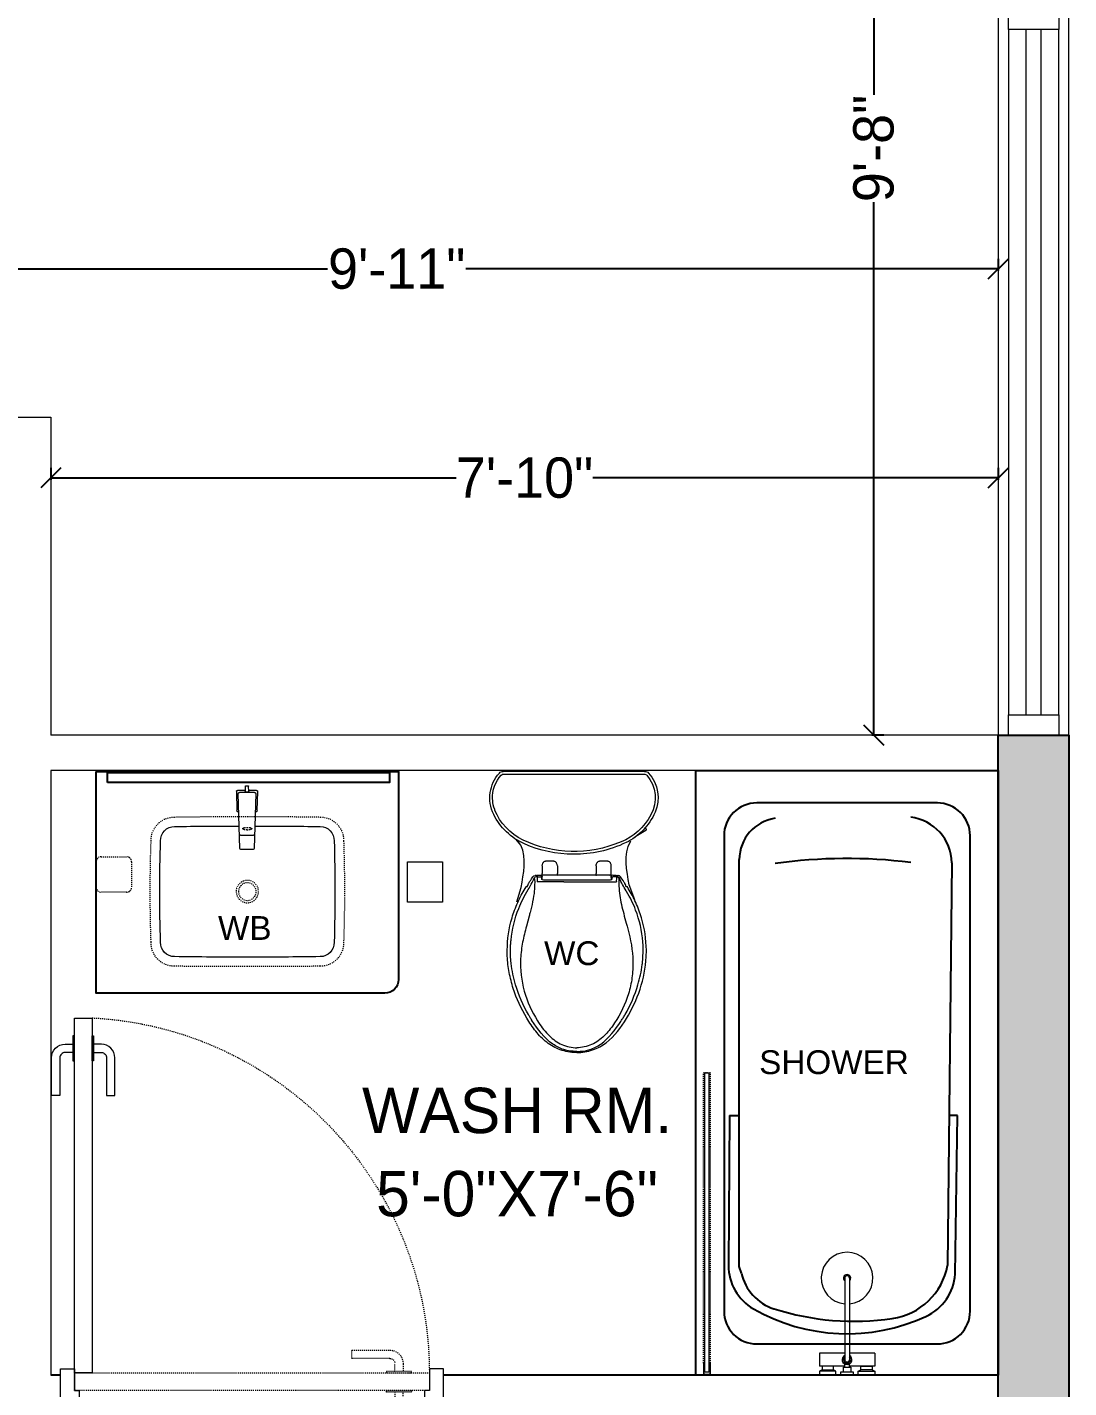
# Model space of a CAD drawing. Header units: inches. Extents: x 18646 to 39869, y 2287 to 7833.
# Drawn here: x 19498.2 to 19601.6, y 3965.5 to 4100.5 of the extents above; entities that cross this region are included whole.
import ezdxf

# ---------------------------------------------------------------- set-up
doc = ezdxf.new("R2010")
doc.units = ezdxf.units.IN
doc.header["$LTSCALE"] = 1.5
doc.header["$MEASUREMENT"] = 0
doc.header["$PDMODE"] = 3
doc.header["$PDSIZE"] = 4
doc.linetypes.add('DASHED', pattern=[0.75, 0.5, -0.25])
doc.linetypes.add('HIDDEN', pattern=[0.375, 0.25, -0.125])
for name, color, linetype in [('A-WALL', 4, 'Continuous'), ('A-WALL-EXTR', 2, 'Continuous'), ('I-FNSH-DIMS', 7, 'Continuous'), ('I-FURN', 7, 'Continuous'), ('I-Furn Text', 7, 'Continuous'), ('I-GLAZ', 6, 'Continuous'), ('TTEXT', 7, 'Continuous'), ('WALL', 4, 'Continuous')]:
    doc.layers.add(name, color=color, linetype=linetype)
for name, color, linetype, lineweight in [('I-DOOR', 6, 'Continuous', 20), ('I-FIXTURE', 7, 'Continuous', 5), ('l-FIXTURE', 7, 'Continuous', 5)]:
    doc.layers.add(name, color=color, linetype=linetype, lineweight=lineweight)
doc.styles.add('1 by 8 new', font='GOTHIC.TTF', dxfattribs={"height": 4.5})
doc.styles.add('3 by 16', font='GOTHIC.TTF', dxfattribs={"height": 4})
doc.styles.add('A-ARCH-B01FL$0$Annotative', font='arial.ttf')
doc.styles.get("Standard").update_dxf_attribs({"font": 'arial.ttf'})
doc.dimstyles.new('3 by 16', dxfattribs={"dimtxt": 4, "dimasz": 2, "dimexe": 0.18, "dimexo": 0.0625, "dimgap": 0.09, "dimtad": 0, "dimtoh": 1, "dimdec": 0, "dimzin": 0, "dimdsep": 46, "dimlunit": 4, "dimtxsty": '3 by 16', "dimblk": 'OBLIQUE', "dimcen": 0.09, "dimclrd": 256, "dimclrt": 256, "dimadec": 0, "dimazin": 0, "dimtfac": 1, "dimtdec": 0, "dimtofl": 0, "dimtmove": 0, "dimatfit": 3, "dimldrblk": 'OBLIQUE', "dimfxl": 1, "dimfxlon": 1, "dimtolj": 1, "dimtzin": 0, "dimlwd": -1, "dimarcsym": 0})

# ---------------------------------------------------------------- blocks, each defined once
blk = doc.blocks.new('D2')
at = {"layer": 'A-WALL-EXTR', "color": 8, "linetype": 'HIDDEN', "lineweight": 5, "ltscale": 0.1, "transparency": 33554636}
for points in [[(2.1, 1.39), (2.1, 36.61), (0.35, 36.61), (0.35, 1.39)], [(0.35, 32.35), (0.35, 34.84), (0.2, 34.84), (0.2, 32.35)], [(2.1, 32.35), (2.1, 34.84), (2.25, 34.84), (2.25, 32.35)]]:
    blk.add_lwpolyline(points, close=True, dxfattribs=at)
for points in [[(0.2, 33.19), (-0.58, 33.19, 0.414214), (-1.1, 32.67), (-1.1, 28.92), (-1.92, 28.92), (-1.92, 32.67, -0.414214), (-0.58, 34), (0.2, 34)], [(2.25, 33.19), (3.02, 33.19, -0.414214), (3.54, 32.67), (3.54, 28.92), (4.36, 28.92), (4.36, 32.67, 0.414214), (3.02, 34), (2.25, 34)]]:
    blk.add_lwpolyline(points, format="xyb", dxfattribs=at)
blk.add_arc((2.07, 1.31), 35.3, 2.9704, 89.9487, dxfattribs=at)
at = {"layer": 'I-DOOR', "color": 6, "lineweight": 5, "transparency": 33554636}
for points in [[(0.35, 36.61), (0.35, 36.14), (-1.01, 36.14), (-1.01, 36.61), (-2.5, 36.61), (-2.5, 38), (2.5, 38), (2.5, 36.61)], [(2.1, 1.39), (37.31, 1.39), (37.31, 3.14), (2.1, 3.14)], [(33.05, 3.14), (35.54, 3.14), (35.54, 3.29), (33.05, 3.29)], [(0.35, 1.39), (0.35, 1.86), (-1.01, 1.86), (-1.01, 1.39), (-2.5, 1.39), (-2.5, 0), (2.5, 0), (2.5, 1.39)], [(33.05, 1.39), (35.54, 1.39), (35.54, 1.24), (33.05, 1.24)]]:
    blk.add_lwpolyline(points, close=True, dxfattribs=at)
for points in [[(33.89, 3.29), (33.89, 4.07, 0.414214), (33.37, 4.59), (29.63, 4.59), (29.63, 5.4), (33.37, 5.4, -0.414214), (34.71, 4.07), (34.71, 3.29)], [(33.89, 1.24), (33.89, 0.46, -0.414214), (33.37, -0.05), (29.63, -0.05), (29.63, -0.87), (33.37, -0.87, 0.414214), (34.71, 0.46), (34.71, 1.24)]]:
    blk.add_lwpolyline(points, format="xyb", dxfattribs=at)
blk = doc.blocks.new('SW28-Plan')
at = {"layer": 'I-FIXTURE', "linetype": 'ByBlock', "lineweight": 5}
for p, q in [((15, 43), (15, 107)), ((85, 107), (35, 107)), ((35, 9), (35, 107)), ((85, 9), (85, 107)), ((20, 97), (20, 53)), ((376, 9), (60, 9)), ((15, -43), (15, -107)), ((35, -107), (35, -9)), ((376, -9), (60, -9)), ((85, -107), (85, -9)), ((20, -97), (20, -53)), ((85, -107), (35, -107))]:
    blk.add_line(p, q, dxfattribs=at)
for points in [[(0, 43), (15, 43), (20, 53), (35, 53), (35, 97), (20, 97), (15, 107), (0, 107)], [(11, 25), (0, 25), (0, -25), (11, -25)], [(0, -43), (15, -43), (20, -53), (35, -53), (35, -97), (20, -97), (15, -107), (0, -107)]]:
    blk.add_lwpolyline(points, close=True, dxfattribs=at)
for points in [[(11, 14), (31, 14), (31, -14), (11, -14)], [(31, 9), (43.3, 9)], [(31, -9), (43.3, -9)]]:
    blk.add_lwpolyline(points, dxfattribs=at)
for centre, radius, start, end in [((376, 0), 100, 185.1636, 174.8364), ((60, 0), 19, 28.2737, 331.7263), ((60, 0), 14, 40.0052, 319.9948), ((60, 0), 9, 90, 270), ((376, 0), 14, 220.0052, 139.9948), ((376, 0), 9, 270, 90)]:
    blk.add_arc(centre, radius, start, end, dxfattribs=at)
blk = doc.blocks.new('WB')
at = {"layer": 'I-FIXTURE', "lineweight": 5}
for p, q in [((11.61, 0.57), (11.61, -0.64)), ((17.16, 0.83), (11.73, 0.69)), ((13.03, -0.67), (13.03, 0.6)), ((15.35, 0.78), (15.35, 0.86)), ((15.47, 0.98), (17.36, 1.03)), ((17.28, 0.71), (17.28, -0.78)), ((17.34, -0.2), (17.34, 0.13)), ((17.36, 0.15), (17.91, 0.13)), ((17.48, 0.91), (17.48, 0.15)), ((17.93, -0.18), (17.93, 0.11)), ((11.73, -0.76), (17.16, -0.9)), ((15.35, -0.93), (15.35, -0.85)), ((17.36, -1.09), (15.47, -1.04)), ((17.91, -0.2), (17.36, -0.22)), ((17.48, -0.22), (17.48, -0.98))]:
    blk.add_line(p, q, dxfattribs=at)
at = {"layer": 'I-FIXTURE', "color": 8, "linetype": 'DASHED', "lineweight": 5, "ltscale": 0.1}
blk.add_lwpolyline([(14.84, -7.24, 0.005975), (14.88, 0, 0.005975), (14.84, 7.24, 0.421899), (12.47, 9.55, 0.016836), (2.41, 9.55, 0.421667), (0.04, 7.24, 0.005823), (0, 0, 0.005823), (0.04, -7.24, 0.421667), (2.41, -9.55, 0.016836), (12.47, -9.55, 0.421899)], format="xyb", close=True, dxfattribs=at)
for radius in [1.11, 0.875]:
    blk.add_circle((7.44, 0), radius, dxfattribs=at)
at = {"layer": 'I-FIXTURE', "lineweight": 5}
for centre, radius, start, end in [((11.73, 0.57), 0.118, 91.4917, 180), ((13.17, 0.59), 0.136, 98.7071, 177.0098), ((15.47, 0.86), 0.121, 92.9366, 179.4019), ((17.16, 0.71), 0.119, 358.65, 91.3974), ((17.28, 0.11), 0.0236, 17.0763, 85.9822), ((16.81, -0.03), 0.52, 342.9237, 17.0763), ((17.32, 0.06), 0.0202, 267.9713, 359.383), ((17.36, 0.13), 0.0199, 88.607, 178.8453), ((17.36, 0.91), 0.118, 359.997, 91.503), ((17.91, 0.11), 0.0197, 0, 87.85), ((11.73, -0.64), 0.118, 180, 268.5083), ((13.17, -0.66), 0.136, 182.9903, 261.2928), ((15.47, -0.93), 0.118, 179.9978, 268.5022), ((17.16, -0.78), 0.119, 268.6045, 1.3481), ((17.28, -0.18), 0.0236, 274.0178, 342.9237), ((17.32, -0.13), 0.0197, 359.9987, 93.733), ((17.36, -0.2), 0.0202, 181.538, 270.6087), ((17.36, -0.98), 0.118, 268.497, 0.0025), ((17.91, -0.18), 0.0197, 272.15, 360)]:
    blk.add_arc(centre, radius, start, end, dxfattribs=at)
at = {"layer": 'I-FIXTURE', "color": 8, "linetype": 'DASHED', "lineweight": 5, "ltscale": 0.1}
for centre, radius, start, end in [((14.59, 0.01), 1.04, 164.2221, 180.4063), ((13.93, 0.19), 0.365, 141.8789, 164.2221), ((13.69, 0.38), 0.0529, 34.0309, 141.8789), ((13.47, 0.23), 0.321, 8.689, 34.0309), ((12.41, 0.01), 1.4, 359.3825, 11.0778), ((14.59, -0.01), 1.04, 179.5937, 195.7779), ((13.93, -0.19), 0.365, 195.7779, 218.1211), ((13.69, -0.39), 0.0529, 218.1211, 325.9691), ((13.47, -0.24), 0.321, 325.9691, 351.311), ((12.41, -0.02), 1.4, 348.9222, 0.6175)]:
    blk.add_arc(centre, radius, start, end, dxfattribs=at)
at = {"layer": 'l-FIXTURE', "lineweight": 5}
blk.add_lwpolyline([(13.94, 0.74, 0.005371), (13.89, 7.23, 0.428792), (12.47, 8.61, 0.01694), (2.41, 8.61, 0.428462), (0.99, 7.23, 0.005836), (0.95, 0, 0.005836), (0.99, -7.23, 0.428462), (2.41, -8.61, 0.01694), (12.47, -8.61, 0.428792), (13.89, -7.23, 0.005316), (13.94, -0.81, 0.005316)], format="xyb", dxfattribs=at)
at = {"layer": 'I-FIXTURE', "color": 8, "linetype": 'DASHED', "lineweight": 5, "ltscale": 0.1}
for tag in ['MATERIAL', 'PRODUCT', 'TRADENAME', 'MODELNUMBER']:
    blk.add_attdef(tag, (7.43, 0), '', height=0.001, rotation=270, dxfattribs=at)
blk = doc.blocks.new('A$C7D7620EA')
at = {"layer": 'I-FIXTURE'}
for points in [[(27.9, 1.33), (27.9, 15.36)], [(8.83, 14.57), (8.93, 14.58)], [(8.93, 14.58), (9.01, 14.59)], [(9.01, 14.59), (9.1, 14.6)], [(9.1, 14.6), (9.17, 14.6)], [(9.17, 14.6), (9.24, 14.61)], [(9.24, 14.61), (9.31, 14.61)], [(9.31, 14.61), (9.37, 14.62)], [(9.37, 14.62), (9.43, 14.62)], [(9.43, 14.62), (9.49, 14.62)], [(9.49, 14.62), (9.54, 14.63)], [(9.54, 14.63), (9.59, 14.63)], [(9.59, 14.63), (9.66, 14.63)], [(9.66, 14.63), (9.72, 14.63)], [(9.72, 14.63), (9.77, 14.64)], [(9.77, 14.64), (9.82, 14.64)], [(9.82, 14.64), (9.87, 14.64)], [(9.87, 14.64), (9.93, 14.64)], [(9.93, 14.64), (10.02, 14.64)], [(10.02, 14.64), (10.06, 14.64)], [(10.06, 14.64), (10.1, 14.64)], [(10.19, 14.64), (10.27, 14.64)], [(10.27, 14.64), (10.34, 14.64)], [(10.34, 14.64), (10.39, 14.63)], [(10.39, 14.63), (10.45, 14.63)], [(10.45, 14.63), (10.5, 14.63)], [(10.5, 14.63), (10.57, 14.63)], [(10.57, 14.63), (10.63, 14.62)], [(10.63, 14.62), (10.7, 14.62)], [(10.7, 14.62), (10.78, 14.61)], [(10.78, 14.61), (10.86, 14.61)], [(10.86, 14.61), (10.95, 14.6)], [(10.95, 14.6), (11.04, 14.59)], [(11.04, 14.59), (11.14, 14.58)], [(3.2, 12.51), (3.3, 12.57)], [(3.3, 12.57), (3.38, 12.62)], [(3.38, 12.62), (3.46, 12.67)], [(3.46, 12.67), (3.54, 12.72)], [(3.54, 12.72), (3.61, 12.76)], [(3.61, 12.76), (3.68, 12.8)], [(3.68, 12.8), (3.77, 12.86)], [(13.54, 12.79), (12.55, 13.05)], [(16.29, 13.17), (16.43, 13.08)], [(16.43, 13.07), (16.43, 13.08), (16.43, 13.08)], [(16.43, 13.07), (16.43, 13.08)], [(16.43, 13.07), (16.44, 13.07)], [(16.47, 13), (16.47, 12.94)], [(16.47, 12.94), (16.56, 12.93)], [(16.56, 12.93), (16.57, 12.92)], [(16.57, 12.92), (16.58, 12.92)], [(16.97, 12.23), (16.59, 12.24)], [(16.78, 12.84), (16.81, 12.82)], [(17.12, 12.62), (17.23, 12.55)], [(17.23, 12.55), (17.34, 12.48)], [(17.3, 12.3), (17.29, 12.3)], [(17.29, 12.3), (17.3, 12.3)], [(17.34, 12.48), (17.45, 12.41)], [(17.57, 12.06), (17.57, 12.18)], [(17.09, 4.75), (17.09, 11.37)], [(17.14, 11.49), (17.5, 11.5)], [(17.18, 11.52), (17.35, 11.52), (17.43, 11.52), (17.47, 11.52), (17.49, 11.52)], [(17.36, 11.55), (17.25, 11.54)], [(17.36, 11.55), (17.35, 11.55)], [(17.46, 12.06), (17.43, 12.02)], [(17.44, 11.94), (17.49, 11.94), (17.5, 11.94)], [(17.44, 11.93), (17.44, 11.63)], [(17.45, 12.03), (17.54, 12.03)], [(17.52, 12), (17.45, 12)], [(17.45, 12), (17.45, 12)], [(17.45, 12), (17.52, 12)], [(17.49, 11.49), (17.48, 11.49)], [(17.49, 11.52), (17.5, 11.52)], [(17.5, 11.5), (17.49, 11.49)], [(17.5, 11.94), (17.58, 11.94)], [(17.5, 11.52), (17.58, 11.53)], [(17.5, 11.5), (17.5, 11.5)], [(17.51, 11.5), (17.55, 11.49)], [(17.55, 11.49), (17.6, 11.49)], [(17.58, 11.57), (17.58, 11.94)], [(17.6, 11.49), (17.61, 11.49)], [(17.6, 11.49), (17.6, 11.49)], [(17.6, 11.49), (17.6, 11.49)], [(17.61, 11.49), (17.64, 11.49)], [(17.61, 11.49), (17.61, 11.49)], [(17.62, 11.49), (17.61, 11.49)], [(17.61, 11.49), (17.61, 11.49)], [(17.61, 11.49), (17.61, 11.49)], [(17.61, 11.49), (17.61, 11.49)], [(17.62, 11.49), (17.62, 11.49)], [(17.62, 11.49), (17.62, 11.48)], [(17.62, 11.49), (17.62, 11.49)], [(17.62, 11.49), (17.62, 11.49)], [(17.62, 11.49), (17.64, 11.49)], [(17.62, 11.47), (17.62, 10.01)], [(17.64, 11.49), (17.71, 11.5)], [(17.71, 11.5), (17.75, 11.5)], [(17.94, 11.5), (17.75, 11.5)], [(18.09, 11.5), (17.94, 11.5)], [(18.26, 11.49), (18.09, 11.5)], [(18.54, 11.49), (18.26, 11.49)], [(18.85, 11.38), (18.84, 11.38)], [(18.85, 11.38), (18.88, 11.36)], [(18.88, 11.36), (18.9, 11.34)], [(18.9, 11.34), (18.91, 11.32)], [(18.91, 11.32), (18.92, 11.32)], [(18.92, 11.32), (18.94, 11.29)], [(17.64, 9.96), (17.57, 9.96)], [(17.6, 10), (17.6, 10.01)], [(17.6, 10.01), (17.6, 10)], [(17.61, 10.01), (17.6, 10.01)], [(17.6, 9.99), (17.6, 10)], [(17.6, 9.99), (17.6, 9.99)], [(17.6, 9.99), (17.6, 9.99)], [(17.61, 10.23), (17.62, 10.25)], [(17.61, 10.11), (17.62, 10.11)], [(17.61, 10.03), (17.62, 10.03), (17.61, 10.03)], [(17.61, 10.01), (17.61, 10.01)], [(17.62, 10.01), (17.61, 10.01)], [(17.61, 10), (17.61, 10.01)], [(17.61, 10), (17.61, 10)], [(17.61, 9.99), (17.61, 10)], [(17.61, 9.99), (17.62, 9.99)], [(17.61, 9.99), (17.61, 9.99)], [(17.61, 9.99), (17.63, 9.99)], [(17.61, 9.99), (17.61, 9.99)], [(17.61, 9.99), (17.61, 9.99)], [(17.62, 10.01), (17.62, 9.99)], [(17.62, 9.99), (17.63, 9.99)], [(17.62, 9.99), (17.62, 9.99)], [(17.62, 9.99), (17.62, 9.99)], [(17.62, 9.99), (17.68, 9.98), (17.71, 9.98), (17.75, 9.97)], [(17.63, 9.99), (17.65, 10)], [(17.64, 9.96), (17.64, 6.16)], [(18.04, 9.98), (17.92, 9.98), (17.75, 9.97)], [(18.21, 9.98), (18.04, 9.98)], [(18.54, 9.98), (18.21, 9.98)], [(18.85, 10.09), (18.84, 10.09)], [(18.9, 10.14), (18.9, 10.14), (18.92, 10.16), (18.92, 10.16), (18.94, 10.19)], [(0, 8.06), (0, 8.15)], [(0.12, 8.04), (0.12, 8.08)], [(0.48, 8.08), (0.48, 8.06)], [(0.48, 8.04), (0.48, 8.06)], [(17.64, 6.16), (17.57, 6.16)], [(17.6, 6.14), (17.59, 6.14)], [(17.6, 6.12), (17.59, 6.12)], [(17.6, 6.13), (17.6, 6.14)], [(17.6, 6.13), (17.6, 6.12)], [(17.6, 6.13), (17.6, 6.13)], [(17.61, 6.13), (17.6, 6.13)], [(17.6, 6.13), (17.6, 6.13)], [(17.6, 6.13), (17.6, 6.13)], [(17.6, 6.12), (17.6, 6.12)], [(17.6, 6.12), (17.6, 6.12)], [(17.61, 6.11), (17.6, 6.12)], [(17.61, 6.13), (17.62, 6.13)], [(17.63, 6.13), (17.61, 6.13)], [(17.61, 6.13), (17.61, 6.13)], [(17.61, 6.13), (17.61, 6.13)], [(17.61, 6.13), (17.61, 6.12)], [(17.61, 6.13), (17.61, 6.13)], [(17.61, 6.12), (17.61, 6.11)], [(17.61, 6.12), (17.61, 6.12)], [(17.61, 6.12), (17.61, 6.12)], [(17.61, 6.11), (17.61, 6.11)], [(17.62, 6.11), (17.61, 6.11)], [(17.62, 6.09), (17.61, 6.09)], [(17.61, 6.09), (17.61, 6.09)], [(17.61, 6.01), (17.62, 6.01)], [(17.61, 5.89), (17.62, 5.87)], [(17.62, 6.13), (17.65, 6.14)], [(17.62, 6.13), (17.62, 6.13)], [(17.62, 6.13), (17.62, 6.12)], [(17.62, 6.13), (17.62, 6.13)], [(17.62, 6.13), (17.62, 6.13)], [(17.62, 6.13), (17.62, 6.13)], [(17.62, 6.12), (17.62, 6.12)], [(17.62, 6.12), (17.62, 6.11)], [(17.62, 6.11), (17.62, 4.65)], [(17.65, 6.14), (17.71, 6.14)], [(17.71, 6.14), (17.75, 6.15)], [(17.92, 6.14), (17.75, 6.15)], [(18.04, 6.14), (17.92, 6.14)], [(18.21, 6.14), (18.04, 6.14)], [(18.85, 6.03), (18.84, 6.03)], [(18.85, 6.02), (18.88, 6)], [(18.88, 6), (18.9, 5.98)], [(18.89, 5.99), (18.9, 5.98)], [(18.9, 5.98), (18.91, 5.96)], [(18.93, 5.94), (18.93, 5.94), (18.91, 5.96)], [(18.91, 5.96), (18.92, 5.96)], [(18.92, 5.96), (18.94, 5.93)], [(18.94, 5.93), (18.93, 5.94)], [(17.4, 4.65), (17.13, 4.65)], [(17.21, 4.63), (17.15, 4.63)], [(17.22, 4.63), (17.15, 4.63)], [(17.38, 4.63), (17.15, 4.63)], [(17.19, 4.6), (17.49, 4.6)], [(17.41, 4.63), (17.22, 4.63)], [(17.23, 4.63), (17.22, 4.63)], [(17.26, 4.63), (17.23, 4.63)], [(17.36, 4.57), (17.25, 4.58)], [(17.37, 4.63), (17.26, 4.63)], [(17.28, 4.63), (17.28, 4.6)], [(17.36, 4.57), (17.35, 4.57)], [(17.37, 4.63), (17.36, 4.63)], [(17.37, 4.63), (17.36, 4.63)], [(17.37, 4.63), (17.37, 4.63)], [(17.37, 4.63), (17.38, 4.63)], [(17.37, 4.63), (17.37, 4.63)], [(17.38, 4.63), (17.37, 4.63)], [(17.38, 4.63), (17.38, 4.63)], [(17.39, 4.63), (17.38, 4.63)], [(17.38, 4.63), (17.38, 4.63)], [(17.39, 4.63), (17.38, 4.63)], [(17.38, 4.63), (17.39, 4.63)], [(17.4, 4.63), (17.39, 4.63)], [(17.41, 4.63), (17.39, 4.63)], [(17.5, 4.65), (17.4, 4.65)], [(17.41, 4.63), (17.4, 4.63)], [(17.48, 4.63), (17.41, 4.63)], [(17.41, 4.63), (17.5, 4.63)], [(17.41, 4.63), (17.41, 4.63)], [(17.44, 4.19), (17.44, 4.49)], [(17.45, 4.12), (17.45, 4.12)], [(17.52, 4.11), (17.45, 4.11)], [(17.45, 4.09), (17.54, 4.09)], [(17.49, 4.63), (17.48, 4.63)], [(17.5, 4.63), (17.49, 4.63)], [(17.49, 4.6), (17.5, 4.6)], [(17.5, 4.65), (17.5, 4.65)], [(17.52, 4.65), (17.5, 4.65)], [(17.5, 4.63), (17.5, 4.63)], [(17.5, 4.6), (17.58, 4.59)], [(17.55, 4.63), (17.51, 4.63)], [(17.57, 4.65), (17.52, 4.65)], [(17.6, 4.63), (17.55, 4.63)], [(17.55, 4.63), (17.55, 4.63)], [(17.6, 4.65), (17.57, 4.65)], [(17.57, 4.06), (17.57, 3.94)], [(17.6, 4.75), (17.62, 4.75)], [(17.62, 4.65), (17.6, 4.65)], [(17.6, 4.63), (17.6, 4.63)], [(17.6, 4.63), (17.6, 4.63)], [(17.61, 4.63), (17.6, 4.63)], [(17.61, 4.63), (17.61, 4.63)], [(17.62, 4.63), (17.61, 4.63)], [(17.61, 4.63), (17.61, 4.63)], [(17.61, 4.63), (17.61, 4.63)], [(17.61, 4.63), (17.61, 4.63)], [(17.64, 4.63), (17.61, 4.63)], [(17.62, 4.65), (17.62, 4.64)], [(17.62, 4.64), (17.63, 4.64)], [(17.62, 4.64), (17.62, 4.63)], [(17.62, 4.63), (18.54, 4.63)], [(17.62, 4.63), (17.64, 4.63)], [(17.62, 4.63), (17.62, 4.63)], [(17.63, 4.64), (17.65, 4.64)], [(18.85, 4.74), (18.84, 4.74)], [(18.9, 4.78), (18.9, 4.78), (18.92, 4.81), (18.92, 4.81)], [(18.92, 4.81), (18.94, 4.83)], [(12.55, 3.07), (12.27, 2.99)], [(12.85, 3.15), (12.55, 3.07)], [(13.54, 3.34), (12.85, 3.15)], [(13.79, 3.4), (13.54, 3.34)], [(14.02, 3.46), (13.79, 3.4)], [(14.24, 3.52), (14.02, 3.46)], [(15.97, 3.11), (16.06, 3.17)], [(16.29, 2.95), (16.43, 3.04)], [(16.43, 3.05), (16.43, 3.04)], [(16.43, 3.04), (16.44, 3.05)], [(16.43, 3.04), (16.43, 3.04)], [(16.43, 3.04), (16.43, 3.04)], [(16.47, 3.18), (16.47, 3.12)], [(16.93, 3.38), (17.07, 3.46)], [(17.07, 3.46), (17.23, 3.58)], [(17.23, 3.58), (17.34, 3.65)], [(17.3, 3.82), (17.29, 3.82)], [(17.29, 3.82), (17.3, 3.82)], [(17.34, 3.65), (17.45, 3.72)], [(10.13, 1.47), (10.18, 1.47)], [(10.17, 1.46), (10.24, 1.46)], [(21.42, 2.26), (21.46, 2.19), (22.06, 1.21), (22.1, 1.14), (22.11, 1.13), (22.13, 1.13), (22.2, 1.17), (22.31, 1.24), (22.37, 1.28)]]:
    blk.add_lwpolyline(points, dxfattribs=at)
for points in [[(20.68, 13.19), (21.29, 14.61), (22.36, 15.68), (23.63, 16.3)], [(23.63, 16.3), (25.02, 16.99), (26.62, 16.72), (27.73, 15.74)], [(25.11, 16.41), (26.04, 16.45), (26.89, 16.12), (27.53, 15.56)], [(9.65, 14.95), (9.82, 14.96), (9.98, 14.96), (10.15, 14.96)], [(21.07, 13.39), (21.72, 14.69), (22.8, 15.66), (24.02, 16.18)], [(27.73, 15.74), (27.85, 15.64), (27.9, 15.5), (27.9, 15.36)], [(10.1, 14.64), (10.13, 14.64), (10.16, 14.64), (10.19, 14.64)], [(13.91, 12.69), (13.78, 12.72), (13.66, 12.75), (13.54, 12.79)], [(16.05, 12.27), (15.32, 12.34), (14.61, 12.51), (13.91, 12.69)], [(16.59, 12.24), (16.41, 12.25), (16.23, 12.26), (16.05, 12.27)], [(16.17, 12.87), (16.53, 12.66), (16.9, 12.46), (17.29, 12.3)], [(16.44, 13.07), (16.46, 13.05), (16.47, 13.03), (16.47, 13)], [(16.58, 12.92), (16.65, 12.9), (16.71, 12.87), (16.78, 12.84)], [(16.81, 12.82), (16.92, 12.76), (17.02, 12.69), (17.12, 12.62)], [(17.3, 12.3), (17.39, 12.26), (17.45, 12.17), (17.46, 12.06)], [(17.45, 12.41), (17.53, 12.36), (17.57, 12.27), (17.57, 12.18)], [(20.91, 3.66), (19.52, 6.9), (19.68, 10.42), (21.08, 13.39)], [(19.67, 8.34), (19.67, 10.1), (20.05, 11.76), (20.68, 13.19)], [(16.93, 9.35), (16.93, 10.23), (16.93, 11.11), (16.94, 11.99)], [(17.09, 11.37), (17.09, 11.46), (17.16, 11.53), (17.25, 11.54)], [(17.36, 11.55), (17.41, 11.55), (17.44, 11.59), (17.44, 11.63)], [(17.45, 12.03), (17.44, 12), (17.44, 11.96), (17.44, 11.93)], [(17.58, 11.94), (17.58, 11.98), (17.56, 12), (17.52, 12)], [(17.57, 12.06), (17.57, 12.05), (17.56, 12.03), (17.54, 12.03)], [(17.58, 11.57), (17.58, 11.56), (17.58, 11.54), (17.58, 11.53)], [(17.64, 11.48), (17.64, 11.48), (17.63, 11.49), (17.62, 11.49)], [(18.54, 11.49), (18.61, 11.49), (18.74, 11.45), (18.8, 11.43)], [(18.8, 11.42), (18.82, 11.41), (18.84, 11.39), (18.85, 11.38)], [(18.85, 11.38), (18.87, 11.37), (18.88, 11.35), (18.9, 11.34)], [(18.94, 11.29), (18.97, 11.25), (18.99, 11.2), (19, 11.15)], [(19, 11.15), (19.01, 11.13), (19.02, 11.12), (19.02, 11.1)], [(17.6, 10), (17.58, 9.99), (17.57, 9.98), (17.57, 9.96)], [(17.62, 10.21), (17.62, 10.21), (17.61, 10.22), (17.61, 10.23)], [(17.65, 9.99), (17.65, 9.99), (17.64, 9.97), (17.64, 9.96)], [(18.54, 9.98), (18.61, 9.99), (18.74, 10.04), (18.8, 10.07)], [(18.8, 10.06), (18.82, 10.07), (18.84, 10.09), (18.85, 10.1)], [(18.9, 10.14), (18.88, 10.13), (18.87, 10.11), (18.85, 10.1)], [(18.85, 10.1), (18.87, 10.11), (18.88, 10.13), (18.9, 10.14)], [(19, 10.32), (18.99, 10.28), (18.97, 10.23), (18.94, 10.19)], [(19.02, 10.38), (19.02, 10.36), (19.01, 10.34), (19, 10.32)], [(19.03, 10.47), (19.03, 10.44), (19.03, 10.41), (19.02, 10.38)], [(20.84, 3.16), (20.04, 4.84), (19.66, 6.64), (19.67, 8.34)], [(0.84, 5.68), (1.44, 4.86), (2.26, 4.22), (3.1, 3.67)], [(17.59, 6.12), (17.58, 6.13), (17.57, 6.15), (17.57, 6.16)], [(17.59, 6.14), (17.58, 6.14), (17.57, 6.15), (17.57, 6.16)], [(17.62, 5.91), (17.62, 5.91), (17.61, 5.9), (17.61, 5.89)], [(17.64, 6.13), (17.64, 6.13), (17.63, 6.13), (17.62, 6.13)], [(17.65, 6.14), (17.65, 6.14), (17.64, 6.15), (17.64, 6.16)], [(18.54, 6.14), (18.43, 6.14), (18.32, 6.14), (18.21, 6.14)], [(18.54, 6.14), (18.61, 6.14), (18.67, 6.12), (18.73, 6.1)], [(18.73, 6.1), (18.75, 6.09), (18.84, 6.04), (18.85, 6.02)], [(18.85, 6.02), (18.87, 6.01), (18.88, 6), (18.89, 5.99)], [(18.94, 5.93), (18.97, 5.89), (18.99, 5.84), (19, 5.8)], [(19, 5.8), (19.01, 5.78), (19.02, 5.76), (19.02, 5.74)], [(17.25, 4.58), (17.16, 4.59), (17.09, 4.66), (17.09, 4.75)], [(17.23, 3.86), (17.35, 3.89), (17.43, 3.99), (17.43, 4.1)], [(17.3, 3.82), (17.39, 3.87), (17.45, 3.95), (17.46, 4.06)], [(17.36, 4.57), (17.41, 4.57), (17.44, 4.53), (17.44, 4.49)], [(17.45, 4.09), (17.44, 4.12), (17.44, 4.17), (17.44, 4.19)], [(17.52, 4.65), (17.52, 4.63), (17.52, 4.63), (17.5, 4.63)], [(17.58, 4.17), (17.58, 4.14), (17.56, 4.11), (17.52, 4.11)], [(17.57, 4.06), (17.57, 4.07), (17.56, 4.09), (17.54, 4.09)], [(17.62, 4.79), (17.61, 4.78), (17.6, 4.77), (17.6, 4.75)], [(17.62, 4.89), (17.62, 4.89), (17.61, 4.88), (17.61, 4.88)], [(17.61, 4.88), (17.61, 4.87), (17.62, 4.85), (17.62, 4.85)], [(18.54, 4.63), (18.63, 4.63), (18.72, 4.66), (18.8, 4.7)], [(18.8, 4.7), (18.82, 4.72), (18.84, 4.73), (18.85, 4.74)], [(19, 4.97), (18.99, 4.92), (18.97, 4.87), (18.94, 4.83)], [(19.02, 5.02), (19.02, 5.01), (19.01, 4.99), (19, 4.97)], [(19.03, 5.12), (19.03, 5.09), (19.03, 5.05), (19.02, 5.02)], [(16.05, 3.85), (15.44, 3.79), (14.84, 3.67), (14.24, 3.52)], [(16.97, 3.89), (16.66, 3.88), (16.36, 3.87), (16.05, 3.85)], [(16.06, 3.17), (16.46, 3.41), (16.86, 3.64), (17.29, 3.82)], [(16.47, 3.12), (16.47, 3.09), (16.46, 3.07), (16.44, 3.05)], [(16.47, 3.18), (16.5, 3.18), (16.52, 3.18), (16.54, 3.19)], [(17.45, 3.72), (17.53, 3.77), (17.57, 3.85), (17.57, 3.94)], [(23.85, 0.28), (22.49, 0.88), (21.44, 1.93), (20.83, 3.17)], [(23.59, 0.71), (22.33, 1.38), (21.41, 2.44), (20.91, 3.65)], [(27.53, 1.12), (26.42, 0.14), (24.85, 0.02), (23.59, 0.71)], [(27.73, 0.94), (26.65, -0.04), (25.14, -0.25), (23.86, 0.28)], [(27.9, 1.33), (27.9, 1.17), (27.84, 1.03), (27.73, 0.94)]]:
    blk.add_open_spline(points, degree=3, dxfattribs=at)
for points, knots in [([(24.03, 16.18), (24.03, 16.18), (24.1, 16.2), (24.1, 16.2), (24.41, 16.32), (24.71, 16.38), (25.03, 16.4), (25.03, 16.4), (25.11, 16.41), (25.11, 16.41)], [0, 0, 0, 0, 1, 1, 1, 2, 2, 2, 3, 3, 3, 3]), ([(0, 8.15), (0.01, 8.68), (0.1, 9.2), (0.28, 9.7), (0.46, 10.18), (0.71, 10.63), (1.03, 11.04), (1.34, 11.44), (1.71, 11.8), (2.11, 12.12), (2.53, 12.45), (2.97, 12.75), (3.42, 13.02), (4.35, 13.57), (5.34, 14.03), (6.36, 14.36), (6.88, 14.52), (7.4, 14.66), (7.94, 14.76), (8.47, 14.86), (9.02, 14.92), (9.57, 14.95), (9.59, 14.95), (9.62, 14.95), (9.65, 14.95)], [0, 0, 0, 0, 1, 1, 1, 2, 2, 2, 3, 3, 3, 4, 4, 4, 5, 5, 5, 6, 6, 6, 7, 7, 7, 8, 8, 8, 8]), ([(10.15, 14.96), (11.24, 14.94), (12.32, 14.79), (13.37, 14.48), (13.88, 14.32), (14.39, 14.14), (14.88, 13.92), (15.37, 13.7), (15.84, 13.45), (16.29, 13.17)], [0, 0, 0, 0, 1, 1, 1, 2, 2, 2, 3, 3, 3, 3]), ([(27.53, 15.56), (27.53, 15.56), (27.6, 15.47), (27.6, 15.47), (27.6, 15.47), (27.61, 15.41), (27.61, 15.41), (27.63, 15.33), (27.62, 15.38), (27.62, 15.28), (27.62, 15.28), (27.62, 1.32), (27.62, 1.32), (27.62, 1.32), (27.6, 1.21), (27.6, 1.21), (27.6, 1.21), (27.53, 1.13), (27.53, 1.13)], [0, 0, 0, 0, 1, 1, 1, 2, 2, 2, 3, 3, 3, 4, 4, 4, 5, 5, 5, 6, 6, 6, 6]), ([(12.55, 13.05), (12.02, 13.19), (11.49, 13.33), (10.96, 13.43), (10.42, 13.53), (9.88, 13.6), (9.33, 13.63), (8.24, 13.68), (7.14, 13.56), (6.09, 13.27), (5.06, 12.99), (4.07, 12.53), (3.16, 11.96), (2.67, 11.66), (2.2, 11.32), (1.79, 10.91)], [0, 0, 0, 0, 1, 1, 1, 2, 2, 2, 3, 3, 3, 4, 4, 4, 5, 5, 5, 5]), ([(3.77, 12.86), (4.7, 13.39), (5.7, 13.83), (6.73, 14.14), (7.42, 14.34), (8.12, 14.48), (8.83, 14.57)], [0, 0, 0, 0, 1, 1, 1, 2, 2, 2, 2]), ([(11.14, 14.58), (12.22, 14.47), (13.28, 14.22), (14.3, 13.82), (14.95, 13.56), (15.57, 13.23), (16.17, 12.87)], [0, 0, 0, 0, 1, 1, 1, 2, 2, 2, 2]), ([(14.96, 14.01), (14.96, 14.01), (16.38, 13.57), (16.38, 13.57), (17.73, 13.35), (19.28, 12.97), (20.57, 13.62), (20.57, 13.62), (21.14, 14.08), (21.14, 14.08), (21.14, 14.08), (20.78, 13.74), (20.78, 13.74)], [0, 0, 0, 0, 1, 1, 1, 2, 2, 2, 3, 3, 3, 4, 4, 4, 4]), ([(0.84, 10.44), (1.46, 11.29), (2.3, 11.94), (3.18, 12.5), (3.19, 12.5), (3.19, 12.51), (3.2, 12.51)], [0, 0, 0, 0, 1, 1, 1, 2, 2, 2, 2]), ([(17.29, 12.3), (17.27, 12.29), (17.25, 12.28), (17.23, 12.26), (17.2, 12.24), (17.16, 12.24), (17.12, 12.24), (17.07, 12.23), (17.02, 12.23), (16.97, 12.23)], [0, 0, 0, 0, 1, 1, 1, 2, 2, 2, 3, 3, 3, 3]), ([(1.79, 10.91), (1.43, 10.56), (1.11, 10.16), (0.88, 9.72), (0.65, 9.25), (0.51, 8.75), (0.48, 8.23), (0.48, 8.18), (0.48, 8.13), (0.48, 8.08)], [0, 0, 0, 0, 1, 1, 1, 2, 2, 2, 3, 3, 3, 3]), ([(17.43, 12.02), (17.41, 12), (17.37, 12), (17.34, 12), (17.3, 11.99), (17.26, 11.99), (17.22, 11.99), (17.12, 11.98), (17.03, 11.98), (16.94, 11.99)], [0, 0, 0, 0, 1, 1, 1, 2, 2, 2, 3, 3, 3, 3]), ([(19.02, 11.1), (19.04, 11), (19.03, 10.9), (19.03, 10.8), (19.03, 10.69), (19.03, 10.58), (19.03, 10.47)], [0, 0, 0, 0, 1, 1, 1, 2, 2, 2, 2]), ([(0.12, 8.08), (0.12, 8.51), (0.16, 8.94), (0.29, 9.35), (0.41, 9.74), (0.61, 10.1), (0.84, 10.44)], [0, 0, 0, 0, 1, 1, 1, 2, 2, 2, 2]), ([(17.6, 9.99), (17.6, 9.99), (17.6, 9.99), (17.6, 9.99), (17.58, 9.98), (17.57, 9.97), (17.57, 9.96)], [0, 0, 0, 0, 1, 1, 1, 2, 2, 2, 2]), ([(16.93, 9.35), (16.93, 8.24), (16.93, 7.13), (16.93, 6.03), (16.93, 5.69), (16.93, 5.35), (16.94, 5.01), (16.94, 5.01), (16.94, 4.13), (16.94, 4.13)], [0, 0, 0, 0, 1, 1, 1, 2, 2, 2, 3, 3, 3, 3]), ([(0, 8.06), (0, 7.52), (0.09, 7), (0.26, 6.49), (0.42, 6), (0.67, 5.55), (0.98, 5.14), (1.61, 4.3), (2.48, 3.67), (3.37, 3.13), (4.29, 2.58), (5.27, 2.12), (6.29, 1.78), (7.33, 1.44), (8.41, 1.23), (9.5, 1.17), (9.55, 1.17), (9.6, 1.17), (9.65, 1.16)], [0, 0, 0, 0, 1, 1, 1, 2, 2, 2, 3, 3, 3, 4, 4, 4, 5, 5, 5, 6, 6, 6, 6]), ([(0.12, 8.04), (0.12, 7.61), (0.16, 7.18), (0.29, 6.77), (0.41, 6.38), (0.61, 6.02), (0.84, 5.68)], [0, 0, 0, 0, 1, 1, 1, 2, 2, 2, 2]), ([(1.79, 5.21), (1.43, 5.56), (1.11, 5.96), (0.88, 6.41), (0.65, 6.87), (0.51, 7.37), (0.48, 7.89), (0.48, 7.94), (0.48, 7.99), (0.48, 8.04)], [0, 0, 0, 0, 1, 1, 1, 2, 2, 2, 3, 3, 3, 3]), ([(19.02, 5.74), (19.04, 5.64), (19.03, 5.54), (19.03, 5.44), (19.03, 5.33), (19.03, 5.22), (19.03, 5.12)], [0, 0, 0, 0, 1, 1, 1, 2, 2, 2, 2]), ([(12.27, 2.99), (11.22, 2.72), (10.14, 2.5), (9.05, 2.49), (8.5, 2.48), (7.95, 2.51), (7.41, 2.58), (6.87, 2.65), (6.34, 2.77), (5.83, 2.93), (4.81, 3.24), (3.83, 3.71), (2.94, 4.3), (2.53, 4.57), (2.14, 4.87), (1.79, 5.21)], [0, 0, 0, 0, 1, 1, 1, 2, 2, 2, 3, 3, 3, 4, 4, 4, 5, 5, 5, 5]), ([(17.43, 4.1), (17.41, 4.12), (17.37, 4.12), (17.34, 4.13), (17.3, 4.13), (17.26, 4.13), (17.22, 4.13), (17.12, 4.14), (17.03, 4.14), (16.94, 4.13)], [0, 0, 0, 0, 1, 1, 1, 2, 2, 2, 3, 3, 3, 3]), ([(17.58, 4.17), (17.58, 4.25), (17.58, 4.34), (17.58, 4.42), (17.58, 4.47), (17.6, 4.55), (17.58, 4.59)], [0, 0, 0, 0, 1, 1, 1, 2, 2, 2, 2]), ([(18.85, 4.74), (18.87, 4.76), (18.88, 4.77), (18.9, 4.78), (18.88, 4.77), (18.87, 4.76), (18.85, 4.74)], [0, 0, 0, 0, 1, 1, 1, 2, 2, 2, 2]), ([(3.1, 3.67), (3.1, 3.67), (3.2, 3.61), (3.2, 3.61), (3.2, 3.61), (3.3, 3.55), (3.3, 3.55), (3.3, 3.55), (3.38, 3.5), (3.38, 3.5), (3.38, 3.5), (3.46, 3.45), (3.46, 3.45), (3.46, 3.45), (3.54, 3.4), (3.54, 3.4), (3.54, 3.4), (3.61, 3.36), (3.61, 3.36), (3.61, 3.36), (3.71, 3.3), (3.71, 3.3), (3.71, 3.3), (3.77, 3.26), (3.77, 3.26), (4.7, 2.73), (5.7, 2.29), (6.73, 1.99), (7.38, 1.79), (8.05, 1.65), (8.73, 1.56)], [0, 0, 0, 0, 1, 1, 1, 2, 2, 2, 3, 3, 3, 4, 4, 4, 5, 5, 5, 6, 6, 6, 7, 7, 7, 8, 8, 8, 9, 9, 9, 10, 10, 10, 10]), ([(9.65, 1.16), (9.82, 1.16), (9.98, 1.15), (10.15, 1.15), (11.24, 1.18), (12.32, 1.32), (13.37, 1.64), (13.88, 1.79), (14.39, 1.98), (14.88, 2.2), (15.37, 2.41), (15.84, 2.67), (16.29, 2.95)], [0, 0, 0, 0, 1, 1, 1, 2, 2, 2, 3, 3, 3, 4, 4, 4, 4]), ([(10.23, 1.46), (10.23, 1.46), (10.32, 1.46), (10.32, 1.46), (10.32, 1.46), (10.37, 1.46), (10.37, 1.46), (10.37, 1.46), (10.42, 1.46), (10.42, 1.46), (10.42, 1.46), (10.48, 1.47), (10.48, 1.47), (10.48, 1.47), (10.54, 1.47), (10.54, 1.47), (10.54, 1.47), (10.6, 1.47), (10.6, 1.47), (10.6, 1.47), (10.67, 1.48), (10.67, 1.48), (10.67, 1.48), (10.74, 1.48), (10.74, 1.48), (10.74, 1.48), (10.82, 1.49), (10.82, 1.49), (10.82, 1.49), (10.9, 1.49), (10.9, 1.49), (10.9, 1.49), (10.99, 1.5), (10.99, 1.5), (12.07, 1.6), (13.13, 1.83), (14.14, 2.22), (14.78, 2.46), (15.39, 2.76), (15.97, 3.11)], [0, 0, 0, 0, 1, 1, 1, 2, 2, 2, 3, 3, 3, 4, 4, 4, 5, 5, 5, 6, 6, 6, 7, 7, 7, 8, 8, 8, 9, 9, 9, 10, 10, 10, 11, 11, 11, 12, 12, 12, 13, 13, 13, 13]), ([(15.14, 2.29), (15.14, 2.29), (16.63, 2.85), (16.63, 2.85), (18.02, 3.08), (19.65, 3.5), (20.95, 2.73), (20.95, 2.73), (21.02, 2.69), (21.02, 2.69)], [0, 0, 0, 0, 1, 1, 1, 2, 2, 2, 3, 3, 3, 3]), ([(16.54, 3.19), (16.54, 3.19), (16.56, 3.19), (16.56, 3.19), (16.56, 3.19), (16.58, 3.2), (16.58, 3.2), (16.65, 3.22), (16.71, 3.25), (16.78, 3.28)], [0, 0, 0, 0, 1, 1, 1, 2, 2, 2, 3, 3, 3, 3]), ([(16.78, 3.28), (16.78, 3.28), (16.81, 3.3), (16.81, 3.3), (16.85, 3.33), (16.89, 3.35), (16.93, 3.38)], [0, 0, 0, 0, 1, 1, 1, 2, 2, 2, 2]), ([(17.23, 3.86), (17.2, 3.88), (17.16, 3.88), (17.12, 3.88), (17.07, 3.89), (17.02, 3.9), (16.97, 3.89)], [0, 0, 0, 0, 1, 1, 1, 2, 2, 2, 2]), ([(8.73, 1.56), (8.73, 1.56), (8.83, 1.55), (8.83, 1.55), (8.83, 1.55), (8.93, 1.54), (8.93, 1.54), (8.93, 1.54), (9.01, 1.53), (9.01, 1.53), (9.01, 1.53), (9.1, 1.53), (9.1, 1.53), (9.1, 1.53), (9.17, 1.52), (9.17, 1.52), (9.17, 1.52), (9.24, 1.51), (9.24, 1.51), (9.24, 1.51), (9.31, 1.51), (9.31, 1.51), (9.31, 1.51), (9.37, 1.5), (9.37, 1.5), (9.37, 1.5), (9.43, 1.5), (9.43, 1.5), (9.43, 1.5), (9.49, 1.5), (9.49, 1.5), (9.49, 1.5), (9.54, 1.49), (9.54, 1.49), (9.54, 1.49), (9.61, 1.49), (9.61, 1.49), (9.61, 1.49), (9.68, 1.49), (9.68, 1.49), (9.68, 1.49), (9.74, 1.49), (9.74, 1.49), (9.74, 1.49), (9.79, 1.48), (9.79, 1.48), (9.79, 1.48), (9.84, 1.48), (9.84, 1.48), (9.84, 1.48), (9.89, 1.48), (9.89, 1.48), (9.89, 1.48), (9.95, 1.48), (9.95, 1.48), (9.95, 1.48), (10.02, 1.48), (10.02, 1.48), (10.02, 1.48), (10.06, 1.48), (10.06, 1.48), (10.08, 1.48), (10.12, 1.47), (10.14, 1.47)], [0, 0, 0, 0, 1, 1, 1, 2, 2, 2, 3, 3, 3, 4, 4, 4, 5, 5, 5, 6, 6, 6, 7, 7, 7, 8, 8, 8, 9, 9, 9, 10, 10, 10, 11, 11, 11, 12, 12, 12, 13, 13, 13, 14, 14, 14, 15, 15, 15, 16, 16, 16, 17, 17, 17, 18, 18, 18, 19, 19, 19, 20, 20, 20, 21, 21, 21, 21])]:
    blk.add_open_spline(points, degree=3, knots=knots, dxfattribs=at)
at = {"layer": 'I-FIXTURE', "flags": 8}
for tag, p in [('MATERIAL', (28.83, 8.34)), ('PRODUCT', (28.84, 8.34)), ('TRADENAME', (28.84, 8.34)), ('MODELNUMBER', (28.84, 8.34))]:
    blk.add_attdef(tag, p, '', height=0.001, dxfattribs=at)
blk = doc.blocks.new('_Oblique')
at = {"color": 0, "linetype": 'ByBlock', "lineweight": -2}
blk.add_line((-0.5, -0.5), (0.5, 0.5), dxfattribs=at)
blk = doc.blocks.new('*D330')
at = {"layer": 'Defpoints', "color": 0, "lineweight": 5, "transparency": 16777216}
for p in [(19594.56, 4146.62), (19582.2, 4030.25), (19594.56, 4030.25)]:
    blk.add_point(p, dxfattribs=at)
at = {"layer": 'I-FNSH-DIMS', "color": 0, "lineweight": -2, "transparency": 16777216}
for p, q in [((19583.2, 4146.62), (19582.02, 4146.62)), ((19583.2, 4030.25), (19582.02, 4030.25))]:
    blk.add_line(p, q, dxfattribs=at)
at = {"layer": 'I-FNSH-DIMS', "transparency": 16777216}
for p, q in [((19582.2, 4146.62), (19582.2, 4093.75)), ((19582.2, 4030.25), (19582.2, 4083.13))]:
    blk.add_line(p, q, dxfattribs=at)
at = {"layer": 'I-FNSH-DIMS', "transparency": 16777216, "xscale": 2, "yscale": 2, "zscale": 2}
for p, rotation in [((19582.2, 4146.62), 90), ((19582.2, 4030.25), 270)]:
    blk.add_blockref('_Oblique', p, dxfattribs=dict(at, rotation=rotation))
at = {"layer": 'I-FNSH-DIMS', "lineweight": 5, "transparency": 16777216, "insert": (19582.2, 4088.44), "char_height": 4, "attachment_point": 5, "rotation": 90, "style": '3 by 16'}
blk.add_mtext('\\A1;9\'-8"', dxfattribs=at)
blk = doc.blocks.new('*D335')
at = {"layer": 'Defpoints', "color": 0, "lineweight": 5, "transparency": 16777216}
for p in [(19475.19, 4091.77), (19594.56, 4091.77), (19594.56, 4076.5)]:
    blk.add_point(p, dxfattribs=at)
at = {"layer": 'I-FNSH-DIMS', "color": 0, "lineweight": -2, "transparency": 16777216}
for p, q in [((19475.19, 4077.5), (19475.19, 4076.32)), ((19594.56, 4077.5), (19594.56, 4076.32))]:
    blk.add_line(p, q, dxfattribs=at)
at = {"layer": 'I-FNSH-DIMS', "transparency": 16777216}
for p, q in [((19475.19, 4076.5), (19528.02, 4076.5)), ((19594.56, 4076.5), (19541.73, 4076.5))]:
    blk.add_line(p, q, dxfattribs=at)
at = {"layer": 'I-FNSH-DIMS', "transparency": 16777216, "xscale": 2, "yscale": 2, "zscale": 2, "rotation": 180}
blk.add_blockref('_Oblique', (19475.19, 4076.5), dxfattribs=at)
at = {"layer": 'I-FNSH-DIMS', "transparency": 16777216, "xscale": 2, "yscale": 2, "zscale": 2}
blk.add_blockref('_Oblique', (19594.56, 4076.5), dxfattribs=at)
at = {"layer": 'I-FNSH-DIMS', "lineweight": 5, "transparency": 16777216, "insert": (19534.88, 4076.5), "char_height": 4, "attachment_point": 5, "style": '3 by 16'}
blk.add_mtext('\\A1;9\'-11"', dxfattribs=at)
blk = doc.blocks.new('*D336')
at = {"layer": 'Defpoints', "color": 0, "lineweight": 5, "transparency": 16777216}
for p in [(19500.56, 4061.77), (19594.56, 4061.77), (19594.56, 4055.76)]:
    blk.add_point(p, dxfattribs=at)
at = {"layer": 'I-FNSH-DIMS', "color": 0, "lineweight": -2, "transparency": 16777216}
for p, q in [((19500.56, 4056.76), (19500.56, 4055.58)), ((19594.56, 4056.76), (19594.56, 4055.58))]:
    blk.add_line(p, q, dxfattribs=at)
at = {"layer": 'I-FNSH-DIMS', "transparency": 16777216}
for p, q in [((19500.56, 4055.76), (19540.77, 4055.76)), ((19594.56, 4055.76), (19554.35, 4055.76))]:
    blk.add_line(p, q, dxfattribs=at)
at = {"layer": 'I-FNSH-DIMS', "transparency": 16777216, "xscale": 2, "yscale": 2, "zscale": 2, "rotation": 180}
blk.add_blockref('_Oblique', (19500.56, 4055.76), dxfattribs=at)
at = {"layer": 'I-FNSH-DIMS', "transparency": 16777216, "xscale": 2, "yscale": 2, "zscale": 2}
blk.add_blockref('_Oblique', (19594.56, 4055.76), dxfattribs=at)
at = {"layer": 'I-FNSH-DIMS', "lineweight": 5, "transparency": 16777216, "insert": (19547.56, 4055.76), "char_height": 4, "attachment_point": 5, "style": '3 by 16'}
blk.add_mtext('\\A1;7\'-10"', dxfattribs=at)

msp = doc.modelspace()

# ---------------------------------------------------------------- hatches: boundary and pattern name
at = {"layer": 'A-WALL', "lineweight": 5, "transparency": 33554636}
h = msp.add_hatch(color=8, dxfattribs=at)
h.dxf.hatch_style = 1
h.paths.add_polyline_path([(19601.56, 3955.24), (19594.56, 3955.24), (19594.56, 4030.25), (19601.56, 4030.25)])

# ---------------------------------------------------------------- linework, layer by layer
for p, q in [((19594.56, 4030.25), (19500.56, 4030.25)), ((19594.56, 4026.75), (19500.56, 4026.75))]:
    msp.add_line(p, q, dxfattribs=at)
at = {"layer": 'A-WALL', "transparency": 33554636}
for p, q in [((19501.51, 3966.75), (19500.56, 3966.75)), ((19594.56, 3966.75), (19539.51, 3966.75))]:
    msp.add_line(p, q, dxfattribs=at)
at = {"layer": 'A-WALL', "lineweight": 5, "transparency": 33554636}
for points in [[(19496.04, 3967.27), (19496.04, 4057.27), (19472.07, 4057.27), (19472.07, 4061.77), (19500.56, 4061.77), (19500.56, 4030.25)], [(19500.56, 4026.75), (19500.56, 3966.75)]]:
    msp.add_lwpolyline(points, dxfattribs=at)
at = {"layer": 'A-WALL-EXTR', "color": 8, "linetype": 'HIDDEN', "lineweight": 5, "ltscale": 0.1, "transparency": 33554636}
for p, q in [((19565.3, 3967.95), (19565.3, 3996.75)), ((19566.02, 3996.75), (19565.3, 3996.75)), ((19565.38, 3967.95), (19565.38, 3996.75)), ((19565.94, 3967.95), (19565.94, 3996.75)), ((19566.02, 3967.95), (19566.02, 3996.75))]:
    msp.add_line(p, q, dxfattribs=at)
at = {"layer": 'I-DOOR', "color": 6, "lineweight": 5, "transparency": 33554636}
for points in [[(19565.8, 3967.03), (19565.52, 3967.03), (19565.46, 3967.09), (19565.46, 3996.69), (19565.52, 3996.75), (19565.8, 3996.75), (19565.86, 3996.69), (19565.86, 3967.09)], [(19565.3, 3967.95), (19565.3, 3966.75), (19566.02, 3966.75), (19566.02, 3967.95), (19565.94, 3967.95), (19565.94, 3966.83), (19565.38, 3966.83), (19565.38, 3967.95)]]:
    msp.add_lwpolyline(points, close=True, dxfattribs=at)
at = {"layer": 'I-FIXTURE', "color": 8, "linetype": 'DASHED', "lineweight": 5, "ltscale": 0.1, "transparency": 33554636}
msp.add_lwpolyline([(19508.08, 4018.18, -0.414214), (19508.58, 4017.68), (19508.58, 4015.16, -0.414214), (19508.08, 4014.66), (19508.08, 4014.66), (19505.56, 4014.66, -0.414214), (19505.06, 4015.16), (19505.06, 4017.68, -0.414214), (19505.56, 4018.18)], format="xyb", close=True, dxfattribs=at)
at = {"layer": 'I-FURN', "transparency": 33554636}
for p, q in [((19568.87, 3977.53), (19568.87, 4017.9)), ((19589.96, 4017.58), (19589.53, 3977.64)), ((19567.9, 3992.5), (19567.8, 3977.64)), ((19567.9, 3992.5), (19568.76, 3992.5)), ((19590.5, 3992.5), (19589.64, 3992.5)), ((19590.29, 3976.78), (19590.5, 3992.5)), ((19569.09, 3976.88), (19568.87, 3977.53))]:
    msp.add_line(p, q, dxfattribs=at)
for points in [[(19505.06, 4026.65), (19535.06, 4026.65), (19535.06, 4006, -0.414214), (19533.69, 4004.64), (19505.06, 4004.64)], [(19570.59, 3969.85), (19588.52, 3969.85, 0.414214), (19591.77, 3973.09), (19591.77, 4020.27, 0.414214), (19588.52, 4023.51), (19570.59, 4023.51, 0.414214), (19567.35, 4020.27), (19567.35, 3973.09, 0.414214)]]:
    msp.add_lwpolyline(points, format="xyb", close=True, dxfattribs=at)
for points in [[(19506.17, 4025.54), (19506.17, 4026.54), (19534.17, 4026.54), (19534.17, 4025.54)], [(19594.56, 4026.75), (19594.56, 3966.75), (19564.56, 3966.75), (19564.56, 4026.75)]]:
    msp.add_lwpolyline(points, close=True, dxfattribs=at)
at = {"layer": 'I-FURN', "lineweight": 5, "transparency": 33554636}
msp.add_lwpolyline([(19535.95, 4013.67), (19535.95, 4017.67), (19539.42, 4017.67), (19539.42, 4013.67)], close=True, dxfattribs=at)
at = {"layer": 'I-FURN', "transparency": 33554636}
for centre, radius, start, end in [((19573, 4017.9), 4.13, 98.0852, 180), ((19585.29, 4017.47), 4.67, 1.4144, 82.832), ((19579.55, 3967.32), 50.68, 82.832, 98.0852), ((19572.72, 3977.6), 4.92, 179.585, 240.1877), ((19573.77, 3977.9), 4.8, 192.235, 252.2836), ((19583.1, 3978.83), 6.54, 278.2714, 349.466), ((19585.28, 3977.14), 5.02, 294.7681, 355.8688), ((19579.56, 3989.54), 18.68, 240.1877, 294.7681), ((19580.28, 3998.26), 26.17, 252.2836, 278.2714)]:
    msp.add_arc(centre, radius, start, end, dxfattribs=at)
at = {"layer": 'I-GLAZ', "color": 6, "lineweight": 5, "ltscale": 0.05, "transparency": 33554636}
for points in [[(19601.56, 4102.25), (19594.56, 4102.25), (19594.56, 4030.25), (19601.56, 4030.25)], [(19595.56, 4102.25), (19600.56, 4102.25), (19600.56, 4100.25), (19595.56, 4100.25)], [(19595.56, 4032.25), (19600.56, 4032.25), (19600.56, 4100.25), (19595.56, 4100.25)], [(19597.31, 4100.25), (19597.31, 4032.25), (19598.81, 4032.25), (19598.81, 4100.25)], [(19595.56, 4032.25), (19600.56, 4032.25), (19600.56, 4030.25), (19595.56, 4030.25)]]:
    msp.add_lwpolyline(points, close=True, dxfattribs=at)
at = {"layer": 'WALL', "ltscale": 0.1, "transparency": 33554636}
msp.add_lwpolyline([(19601.56, 3955.24), (19594.56, 3955.24), (19594.56, 4030.25), (19601.56, 4030.25)], close=True, dxfattribs=at)

# ---------------------------------------------------------------- block references
at = {"layer": 'I-DOOR', "lineweight": 5, "transparency": 33554636, "xscale": -1, "rotation": 270}
msp.add_blockref('D2', (19501.51, 3964.87), dxfattribs=at)
at = {"layer": 'l-FIXTURE', "lineweight": 5, "transparency": 33554636, "rotation": 90}
msp.add_blockref('A$C7D7620EA', (19560.8, 3998.75), dxfattribs=at).add_auto_attribs({'MATERIAL': 'VITREOUS CHINA', 'PRODUCT': 'TOILET', 'TRADENAME': 'ADAIR', 'MODELNUMBER': 'K-3946'})
at = {"layer": 'l-FIXTURE', "lineweight": 5, "transparency": 33554636}
ref = msp.add_blockref('WB', (19520.06, 4007.28), dxfattribs=dict(at, xscale=-1, rotation=270))
ref.add_attrib('MATERIAL', 'VITREOUS CHINA', (19520.05, 4014.72), dxfattribs={"layer": 'I-FIXTURE', "color": 8, "linetype": 'DASHED', "lineweight": 5, "ltscale": 0.1, "height": 0.001})
ref.add_attrib('PRODUCT', 'BATHROOM SINK', (19520.05, 4014.72), dxfattribs={"layer": 'I-FIXTURE', "color": 8, "linetype": 'DASHED', "lineweight": 5, "ltscale": 0.1, "height": 0.001})
ref.add_attrib('TRADENAME', 'CAXTON', (19520.05, 4014.71), dxfattribs={"layer": 'I-FIXTURE', "color": 8, "linetype": 'DASHED', "lineweight": 5, "ltscale": 0.1, "height": 0.001})
ref.add_attrib('MODELNUMBER', 'K-20000', (19520.05, 4014.71), dxfattribs={"layer": 'I-FIXTURE', "color": 8, "linetype": 'DASHED', "lineweight": 5, "ltscale": 0.1, "height": 0.001})
at = {"layer": 'l-FIXTURE', "lineweight": 5, "transparency": 33554636, "xscale": 0.02559999999590218, "yscale": 0.02559999999590218, "zscale": 0.02559999999590218, "rotation": 90}
msp.add_blockref('SW28-Plan', (19579.56, 3966.75), dxfattribs=at)

# ---------------------------------------------------------------- texts
at = {"layer": 'I-Furn Text', "lineweight": 5, "transparency": 33554636, "char_height": 4.5, "width": 50.4719, "attachment_point": 2, "style": '1 by 8 new'}
for s, insert in [('WASH RM.', (19546.82, 3995.26)), ('5\'-0"X7\'-6"', (19546.82, 3987.01))]:
    msp.add_mtext(s, dxfattribs=dict(at, insert=insert))
at = {"layer": 'TTEXT', "lineweight": 5, "ltscale": 0.001, "transparency": 33554636, "char_height": 2.361, "style": 'A-ARCH-B01FL$0$Annotative'}
for s, insert, attachment_point in [('WB', (19517.15, 4011.11), 4), ('WC', (19554.99, 4008.59), 6), ('SHOWER', (19585.68, 3997.78), 6)]:
    msp.add_mtext(s, dxfattribs=dict(at, insert=insert, attachment_point=attachment_point))

# ---------------------------------------------------------------- dimensions: what is measured, and where the dimension line sits
at = {"layer": 'I-FNSH-DIMS', "lineweight": 5, "transparency": 33554636}
dim = msp.add_linear_dim(base=(19582.2, 4030.25), p1=(19594.56, 4146.62), p2=(19594.56, 4030.25), angle=90, dimstyle='3 by 16', dxfattribs=at)
dim.commit()
dim.dimension.update_dxf_attribs({"geometry": '*D330', "text_midpoint": (19582.2, 4088.44)})
for base, p1, p2, picture, middle in [((19594.56, 4076.5), (19475.19, 4091.77), (19594.56, 4091.77), '*D335', (19534.88, 4076.5)), ((19594.56, 4055.76), (19500.56, 4061.77), (19594.56, 4061.77), '*D336', (19547.56, 4055.76))]:
    dim = msp.add_linear_dim(base=base, p1=p1, p2=p2, dimstyle='3 by 16', dxfattribs=at)
    dim.commit()
    dim.dimension.update_dxf_attribs({"geometry": picture, "text_midpoint": middle})

doc.saveas('drawing.dxf')
